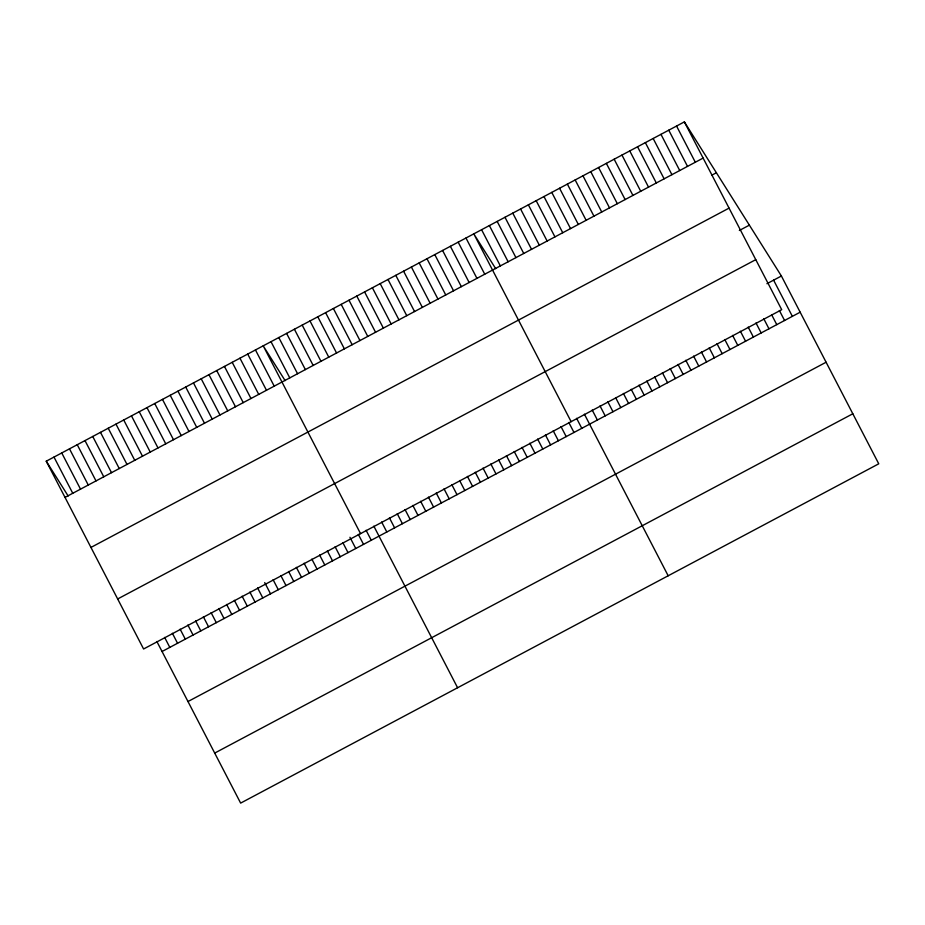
<?xml version="1.0" encoding="UTF-8"?>
<svg xmlns="http://www.w3.org/2000/svg" width="925" height="925" viewBox="0 0 925 925"><rect width="100%" height="100%" fill="white"/><g stroke="black" fill="none" stroke-linecap="round" stroke-linejoin="round"><path stroke-width="1.39" d="M684.361 121.892L781.706 309.69L143.595 648.992L46.25 461.193L684.361 121.892L781.405 276.008L878.75 463.807L240.639 803.108L156.88 641.522M65.016 497.396L703.116 158.094M711.926 175.126L716.378 172.755M90.951 547.427L729.05 208.125M739.353 230.475L749.377 225.145M117.66 598.972L755.771 259.659M766.918 283.709L781.405 276.008M162.06 651.501L800.171 312.199M187.995 701.532L826.094 362.23M214.716 753.077L852.815 413.776M495.696 268.655L473.785 233.863L571.13 421.661M285.12 380.626L263.209 345.834L360.553 533.632M46.25 461.193L68.161 495.997M773.601 280.148L792.367 316.35M779.393 310.511L784.573 320.501M676.557 126.043L695.322 162.233M771.589 314.662L776.769 324.64M668.763 130.182L687.518 166.384M763.796 318.801L768.976 328.791M660.959 134.333L679.725 170.535M755.991 322.952L761.171 332.942M653.166 138.484L671.92 174.675M748.198 327.103L753.378 337.082M645.361 142.623L664.127 178.826M740.393 331.243L745.573 341.233M637.568 146.774L656.322 182.977M732.6 335.393L737.78 345.383M629.763 150.925L648.529 187.116M724.795 339.544L729.975 349.523M621.958 155.065L640.724 191.267M717.002 343.684L722.182 353.674M614.165 159.216L632.931 195.418M709.197 347.835L714.378 357.825M606.361 163.367L625.127 199.557M701.404 351.986L706.573 361.964M598.567 167.506L617.333 203.708M693.6 356.125L698.78 366.115M590.763 171.657L609.529 207.859M685.807 360.276L690.975 370.266M582.97 175.808L601.736 211.998M678.002 364.427L683.182 374.405M575.165 179.947L593.931 216.149M670.209 368.566L675.377 378.556M567.372 184.098L586.138 220.3M662.404 372.717L667.584 382.707M559.567 188.249L578.333 224.44M654.611 376.868L659.779 386.847M551.774 192.388L570.54 228.591M646.806 381.007L651.986 390.998M543.969 196.539L562.735 232.742M639.013 385.158L644.182 395.148M536.176 200.69L554.942 236.881M631.208 389.309L636.388 399.288M528.372 204.83L547.137 241.032M623.415 393.449L628.584 403.439M520.578 208.981L539.344 245.183M615.611 397.6L620.791 407.59M512.774 213.132L531.54 249.322M607.817 401.751L612.986 411.729M504.981 217.271L523.747 253.473M600.013 405.89L605.193 415.88M497.176 221.422L515.942 257.624M592.22 410.041L597.388 420.031M489.383 225.573L508.137 261.763M584.415 414.192L668.174 575.778M481.578 229.712L500.344 265.914M576.622 418.331L581.79 428.321M568.817 422.482L573.997 432.472M465.98 238.014L484.746 274.205M561.024 426.633L566.192 436.612M458.187 242.153L476.942 278.356M553.219 430.772L558.399 440.762M450.382 246.304L469.148 282.507M545.426 434.923L550.595 444.913M442.589 250.455L461.344 286.646M537.622 439.074L542.802 449.053M434.785 254.595L453.551 290.797M529.828 443.214L534.997 453.204M426.992 258.746L445.746 294.948M522.024 447.365L527.204 457.355M419.187 262.897L437.953 299.087M514.219 451.516L519.399 461.494M411.394 267.036L430.148 303.238M506.426 455.655L511.606 465.645M403.589 271.187L422.355 307.389M498.621 459.806L503.801 469.796M395.796 275.338L414.55 311.528M490.828 463.957L496.008 473.935M387.991 279.477L406.757 315.679M483.023 468.096L488.203 478.086M380.198 283.628L398.953 319.83M475.23 472.247L480.41 482.226M372.393 287.779L391.159 323.97M467.426 476.398L472.606 486.377M364.589 291.918L383.355 328.121M459.632 480.538L464.812 490.528M356.796 296.069L375.562 332.272M451.828 484.688L457.008 494.667M348.991 300.22L367.757 336.411M444.035 488.839L449.203 498.818M341.198 304.36L359.964 340.562M436.23 492.979L441.41 502.969M333.393 308.511L352.159 344.713M428.437 497.13L433.605 507.108M325.6 312.662L344.366 348.852M420.632 501.281L425.812 511.259M317.795 316.801L336.561 353.003M412.839 505.42L418.007 515.41M310.002 320.952L328.768 357.154M405.034 509.571L410.214 519.549M302.197 325.103L320.963 361.293M397.241 513.71L402.41 523.7M294.404 329.242L313.17 365.444M389.437 517.861L394.617 527.851M286.6 333.393L305.366 369.595M381.643 522.012L386.812 531.991M278.807 337.544L297.572 373.735M373.839 526.152L457.597 687.749M271.002 341.683L289.768 377.886M366.092 530.279L371.272 540.258M358.345 534.396L363.525 544.386M255.462 349.951L274.216 386.153M349.951 537.275L355.767 548.502M247.715 354.078L266.469 390.269M342.851 542.64L348.02 552.618M239.957 358.195L258.722 394.397M335.104 546.756L340.273 556.746M232.21 362.311L250.976 398.513M327.346 550.872L332.526 560.862M224.463 366.439L243.229 402.629M319.599 555L324.779 564.978M216.716 370.555L235.482 406.757M311.852 559.116L317.032 569.106M208.969 374.671L227.735 410.873M304.105 563.232L309.285 573.222M201.222 378.799L219.977 414.99M296.358 567.36L301.538 577.339M193.475 382.915L212.23 419.118M288.612 571.477L293.78 581.467M185.717 387.032L204.483 423.234M280.865 575.593L286.033 585.583M177.97 391.159L196.736 427.35M273.106 579.721L278.286 589.699M170.223 395.276L188.989 431.478M264.712 582.588L270.539 593.827M162.476 399.392L181.242 435.594M257.613 587.953L262.793 597.943M154.729 403.52L173.495 439.71M249.866 592.081L255.046 602.059M146.983 407.636L165.748 443.838M242.119 596.197L247.299 606.187M139.236 411.752L157.99 447.954M234.372 600.313L239.54 610.303M131.477 415.88L150.243 452.071M226.625 604.441L231.793 614.42M123.73 419.996L142.496 456.198M218.867 608.558L224.047 618.548M115.983 424.113L134.749 460.315M211.12 612.674L216.3 622.664M108.237 428.24L127.002 464.431M203.373 616.802L208.553 626.78M100.49 432.357L119.256 468.559M195.626 620.918L200.806 630.908M92.743 436.473L111.509 472.675M187.879 625.034L193.059 635.024M84.996 440.601L103.75 476.791M180.132 629.162L185.301 639.14M77.249 444.717L96.003 480.919M172.385 633.278L177.554 643.268M69.491 448.833L88.257 485.035M164.638 637.394L169.807 647.384M61.744 452.961L80.51 489.152M53.997 457.077L72.763 493.279"/></g></svg>
